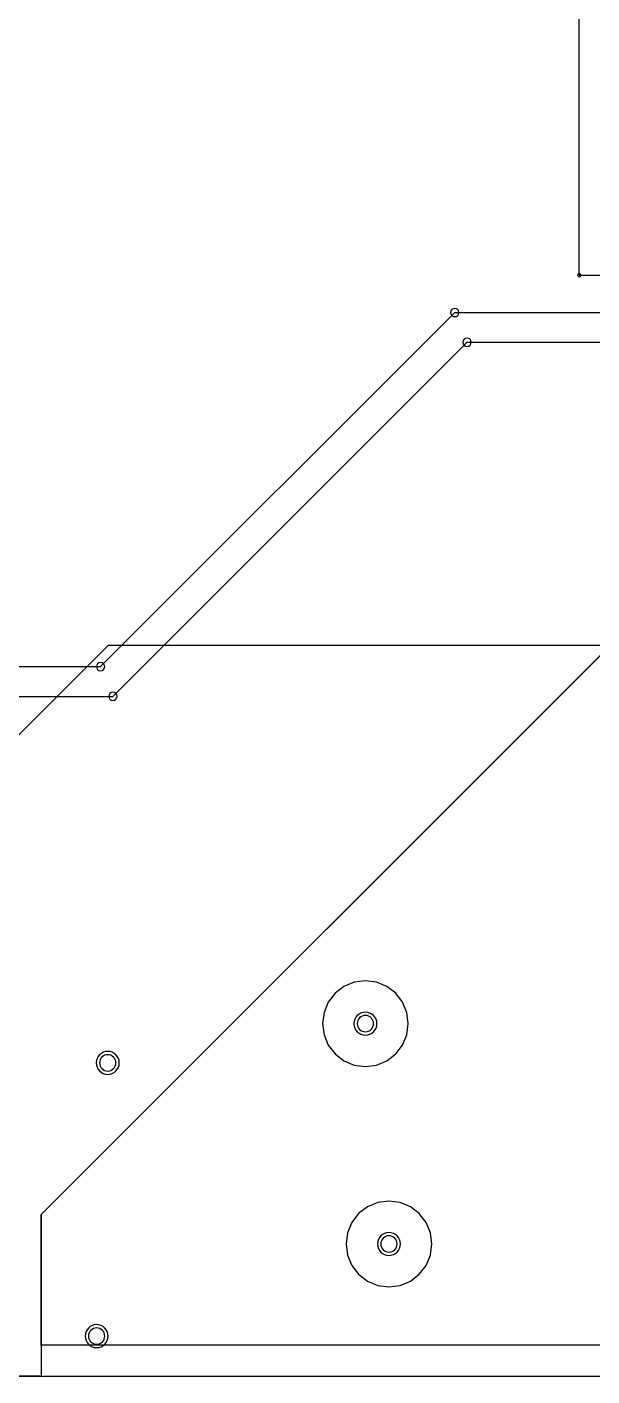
# Model space of a CAD drawing. Header units: inches. Extents: x 32166 to 34772, y 2386 to 4229.
# Drawn here: x 32951.2 to 32988.6, y 3073.3 to 3162.5 of the extents above; entities that cross this region are included whole.
import ezdxf

# ---------------------------------------------------------------- set-up
doc = ezdxf.new("R2010")
doc.units = ezdxf.units.IN
doc.header["$LTSCALE"] = 0.64311
doc.header["$MEASUREMENT"] = 0
for name, color, linetype in [('BOTTOMLAYER', 5, 'CONTINUOUS'), ('BOTTOMSOLDER', 6, 'CONTINUOUS'), ('KEEPOUTLAYER', 6, 'CONTINUOUS'), ('MULTILAYER', 9, 'CONTINUOUS')]:
    doc.layers.add(name, color=color, linetype=linetype)

msp = doc.modelspace()

# ---------------------------------------------------------------- linework, layer by layer
at = {"layer": 'BOTTOMLAYER'}
for p, q in [((32956.11, 3120.203), (32979.51, 3143.603)), ((32979.51, 3143.603), (33076.367, 3143.603)), ((32956.922, 3118.241), (32980.322, 3141.641)), ((32980.322, 3141.641), (33077.513, 3141.641)), ((32940.99, 3105.99), (32956.628, 3121.628)), ((32989.806, 3121.628), (32952.178, 3084.001)), ((32952.178, 3084.001), (32989.805, 3121.628)), ((32956.628, 3121.628), (32989.806, 3121.628)), ((32939.348, 3120.203), (32956.11, 3120.203)), ((32934.354, 3118.241), (32956.922, 3118.241)), ((32973.606, 3099.448), (32972.872, 3099.351)), ((32974.339, 3099.351), (32973.606, 3099.448)), ((32971.603, 3098.618), (32971.153, 3098.031)), ((32972.189, 3099.068), (32971.603, 3098.618)), ((32972.872, 3099.351), (32972.189, 3099.068)), ((32975.022, 3099.068), (32974.339, 3099.351)), ((32975.608, 3098.618), (32975.022, 3099.068)), ((32976.058, 3098.031), (32975.608, 3098.618)), ((32971.153, 3098.031), (32970.87, 3097.348)), ((32976.341, 3097.348), (32976.058, 3098.031)), ((32970.87, 3097.348), (32970.773, 3096.615)), ((32976.438, 3096.615), (32976.341, 3097.348)), ((32970.773, 3096.615), (32970.87, 3095.882)), ((32970.87, 3095.882), (32971.153, 3095.199)), ((32976.058, 3095.199), (32976.341, 3095.882)), ((32976.341, 3095.882), (32976.438, 3096.615)), ((32971.153, 3095.199), (32971.603, 3094.613)), ((32975.608, 3094.613), (32976.058, 3095.199)), ((32971.603, 3094.613), (32972.189, 3094.163)), ((32972.189, 3094.163), (32972.872, 3093.88)), ((32974.339, 3093.88), (32975.022, 3094.163)), ((32975.022, 3094.163), (32975.608, 3094.613)), ((32972.872, 3093.88), (32973.606, 3093.783)), ((32973.606, 3093.783), (32974.339, 3093.88)), ((32973.745, 3084.51), (32973.158, 3084.06)), ((32974.428, 3084.793), (32973.745, 3084.51)), ((32975.161, 3084.889), (32974.428, 3084.793)), ((32975.894, 3084.793), (32975.161, 3084.889)), ((32976.577, 3084.51), (32975.894, 3084.793)), ((32977.163, 3084.06), (32976.577, 3084.51)), ((32952.178, 3084.001), (32952.178, 3073.33)), ((32952.178, 3075.372), (32952.178, 3084.001)), ((32972.708, 3083.473), (32972.425, 3082.79)), ((32973.158, 3084.06), (32972.708, 3083.473)), ((32977.613, 3083.473), (32977.163, 3084.06)), ((32977.896, 3082.79), (32977.613, 3083.473)), ((32972.425, 3082.79), (32972.328, 3082.057)), ((32977.993, 3082.057), (32977.896, 3082.79)), ((32972.328, 3082.057), (32972.425, 3081.324)), ((32977.896, 3081.324), (32977.993, 3082.057)), ((32972.425, 3081.324), (32972.708, 3080.641)), ((32977.613, 3080.641), (32977.896, 3081.324)), ((32972.708, 3080.641), (32973.158, 3080.054)), ((32973.158, 3080.054), (32973.745, 3079.604)), ((32976.577, 3079.604), (32977.163, 3080.054)), ((32977.163, 3080.054), (32977.613, 3080.641)), ((32973.745, 3079.604), (32974.428, 3079.321)), ((32974.428, 3079.321), (32975.161, 3079.225)), ((32975.161, 3079.225), (32975.894, 3079.321)), ((32975.894, 3079.321), (32976.577, 3079.604)), ((33362.692, 3075.372), (32952.178, 3075.372)), ((32952.178, 3073.33), (32940.99, 3073.33))]:
    msp.add_line(p, q, dxfattribs=at)
for centre, radius, start, end in [((32979.51, 3143.603), 0.274, 0, 180), ((32979.51, 3143.603), 0.274, 0, 180), ((32979.51, 3143.603), 0.274, 180, 0), ((32979.51, 3143.603), 0.274, 180, 0), ((32980.322, 3141.641), 0.274, 0, 180), ((32980.322, 3141.641), 0.274, 0, 180), ((32980.322, 3141.641), 0.274, 180, 0), ((32980.322, 3141.641), 0.274, 180, 0), ((32956.11, 3120.203), 0.274, 0, 180), ((32956.11, 3120.203), 0.274, 0, 180), ((32956.11, 3120.203), 0.274, 180, 0), ((32956.11, 3120.203), 0.274, 180, 0), ((32956.922, 3118.241), 0.274, 0, 180), ((32956.922, 3118.241), 0.274, 0, 180), ((32956.922, 3118.241), 0.274, 180, 0), ((32956.922, 3118.241), 0.274, 180, 0), ((32973.606, 3096.615), 0.54, 0, 180), ((32973.606, 3096.615), 0.54, 180, 0), ((32956.585, 3094.023), 0.54, 0, 180), ((32956.585, 3094.023), 0.54, 180, 0), ((32975.161, 3082.057), 0.54, 0, 180), ((32975.161, 3082.057), 0.54, 180, 0), ((32955.85, 3075.966), 0.54, 0, 180), ((32955.85, 3075.966), 0.54, 180, 0)]:
    msp.add_arc(centre, radius, start, end, dxfattribs=at)
at = {"layer": 'BOTTOMSOLDER'}
for centre, start, end in [((32973.606, 3096.615), 0, 180), ((32973.606, 3096.615), 180, 0), ((32956.585, 3094.023), 0, 180), ((32956.585, 3094.023), 180, 0), ((32975.161, 3082.057), 0, 180), ((32975.161, 3082.057), 180, 0), ((32955.85, 3075.966), 0, 180), ((32955.85, 3075.966), 180, 0)]:
    msp.add_arc(centre, 0.759, start, end, dxfattribs=at)
at = {"layer": 'KEEPOUTLAYER'}
for p, q in [((32987.729, 3146.063), (32987.729, 3163.472)), ((32987.729, 3146.063), (33042.722, 3146.063)), ((32893.167, 3073.33), (34340.368, 3073.33))]:
    msp.add_line(p, q, dxfattribs=at)
for start, end in [(0, 180), (0, 180), (180, 0), (180, 0)]:
    msp.add_arc((32987.729, 3146.063), 0.108, start, end, dxfattribs=at)
at = {"layer": 'MULTILAYER'}
for centre, start, end in [((32973.606, 3096.615), 0, 180), ((32973.606, 3096.615), 180, 0), ((32956.585, 3094.023), 0, 180), ((32956.585, 3094.023), 180, 0), ((32975.161, 3082.057), 0, 180), ((32975.161, 3082.057), 180, 0), ((32955.85, 3075.966), 0, 180), ((32955.85, 3075.966), 180, 0)]:
    msp.add_arc(centre, 0.54, start, end, dxfattribs=at)

doc.saveas('drawing.dxf')
